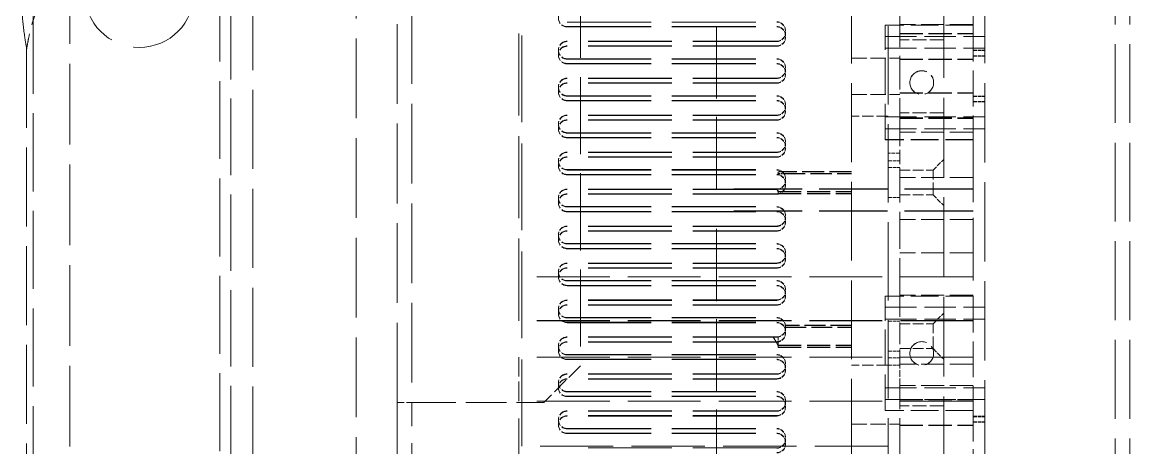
# Model space of a CAD drawing. Header units: millimetres. Extents: x 0 to 5945, y 0 to 4205.
# Drawn here: x 1758.1 to 1909.3, y 2699.3 to 2757.4 of the extents above; entities that cross this region are included whole.
import ezdxf

# ---------------------------------------------------------------- set-up
doc = ezdxf.new("R2010")
doc.units = ezdxf.units.MM
doc.header["$LTSCALE"] = 5
doc.linetypes.add('DASHED', pattern=[0.2067, 0.1654, -0.0413])
doc.layers.add('가려진 것(ISO)', color=2, linetype='DASHED', lineweight=18)

msp = doc.modelspace()

# ---------------------------------------------------------------- linework, layer by layer
at = {"layer": '가려진 것(ISO)', "ltscale": 13.075485}
msp.add_line((1789.576, 2345.457), (1789.576, 2845.457), dxfattribs=at)
at = {"layer": '가려진 것(ISO)', "ltscale": 13.159168}
for p, q in [((1809.276, 2705.457), (1809.276, 2841.457)), ((1811.276, 2841.457), (1811.276, 2705.457)), ((1883.876, 2369.006), (1883.876, 2777.006))]:
    msp.add_line(p, q, dxfattribs=at)
at = {"layer": '가려진 것(ISO)', "ltscale": 12.723754}
msp.add_line((1834.276, 2841.957), (1834.276, 2710.457), dxfattribs=at)
at = {"layer": '가려진 것(ISO)', "ltscale": 12.64773}
msp.add_line((1786.576, 2838.457), (1786.576, 2655.457), dxfattribs=at)
at = {"layer": '가려진 것(ISO)', "ltscale": 13.033951}
for p, q in [((1907.276, 2366.457), (1907.276, 2824.457)), ((1909.276, 2366.457), (1909.276, 2824.457))]:
    msp.add_line(p, q, dxfattribs=at)
at = {"layer": '가려진 것(ISO)', "ltscale": 13.304306}
msp.add_line((1764.576, 2820.457), (1764.576, 2655.457), dxfattribs=at)
at = {"layer": '가려진 것(ISO)', "ltscale": 12.901145}
msp.add_line((1759.576, 2680.957), (1759.576, 2800.957), dxfattribs=at)
at = {"layer": '가려진 것(ISO)', "ltscale": 13.176859}
msp.add_line((1803.693, 2349.357), (1803.693, 2798.76), dxfattribs=at)
at = {"layer": '가려진 것(ISO)', "ltscale": 12.868892}
msp.add_line((1785.076, 2775.957), (1785.076, 2642.957), dxfattribs=at)
at = {"layer": '가려진 것(ISO)', "ltscale": 13.030156}
msp.add_line((1871.276, 2776.006), (1871.276, 2574.006), dxfattribs=at)
at = {"layer": '가려진 것(ISO)', "ltscale": 7.30471}
msp.add_line((1887.876, 2776.152), (1887.876, 2756.976), dxfattribs=at)
at = {"layer": '가려진 것(ISO)', "ltscale": 13.094662}
msp.add_line((1889.476, 2776.152), (1889.476, 2370.152), dxfattribs=at)
at = {"layer": '가려진 것(ISO)', "ltscale": 12.950622}
msp.add_line((1876.276, 2358.007), (1876.276, 2772.925), dxfattribs=at)
at = {"layer": '가려진 것(ISO)', "ltscale": 6.132794}
for p, q in [((1877.876, 2757.105), (1877.876, 2773.205)), ((1877.876, 2720.105), (1877.876, 2736.205))]:
    msp.add_line(p, q, dxfattribs=at)
at = {"layer": '가려진 것(ISO)', "ltscale": 11.933301}
for p, q in [((1852.876, 2734.625), (1852.876, 2771.624)), ((1852.876, 2694.625), (1852.876, 2731.624))]:
    msp.add_line(p, q, dxfattribs=at)
at = {"layer": '가려진 것(ISO)', "ltscale": 13.546073}
msp.add_line((1825.876, 2716.645), (1825.876, 2758.645), dxfattribs=at)
at = {"layer": '가려진 것(ISO)', "ltscale": 14.271892}
msp.add_line((1826.276, 2699.507), (1826.276, 2758.507), dxfattribs=at)
at = {"layer": '가려진 것(ISO)', "ltscale": 13.836478}
for p, q in [((1832.476, 2757.407), (1861.076, 2757.407)), ((1832.476, 2756.806), (1861.076, 2756.806)), ((1832.476, 2756.757), (1861.076, 2756.757)), ((1861.076, 2754.806), (1832.476, 2754.806)), ((1861.076, 2754.757), (1832.476, 2754.757)), ((1861.076, 2754.156), (1832.476, 2754.156)), ((1861.076, 2754.107), (1832.476, 2754.107)), ((1832.476, 2752.406), (1861.076, 2752.406)), ((1832.476, 2752.357), (1861.076, 2752.357)), ((1832.476, 2751.756), (1861.076, 2751.756)), ((1832.476, 2751.707), (1861.076, 2751.707)), ((1861.076, 2749.756), (1832.476, 2749.756)), ((1861.076, 2749.707), (1832.476, 2749.707)), ((1861.076, 2749.106), (1832.476, 2749.106)), ((1861.076, 2749.057), (1832.476, 2749.057)), ((1832.476, 2747.356), (1861.076, 2747.356)), ((1832.476, 2747.307), (1861.076, 2747.307)), ((1832.476, 2746.706), (1861.076, 2746.706)), ((1832.476, 2746.657), (1861.076, 2746.657)), ((1861.076, 2744.706), (1832.476, 2744.706)), ((1861.076, 2744.657), (1832.476, 2744.657)), ((1861.076, 2744.056), (1832.476, 2744.056)), ((1861.076, 2744.007), (1832.476, 2744.007)), ((1832.476, 2742.306), (1861.076, 2742.306)), ((1832.476, 2742.257), (1861.076, 2742.257)), ((1832.476, 2741.656), (1861.076, 2741.656)), ((1832.476, 2741.607), (1861.076, 2741.607)), ((1861.076, 2739.656), (1832.476, 2739.656)), ((1861.076, 2739.607), (1832.476, 2739.607)), ((1861.076, 2739.006), (1832.476, 2739.006)), ((1861.076, 2738.957), (1832.476, 2738.957)), ((1832.476, 2737.256), (1861.076, 2737.256)), ((1832.476, 2737.207), (1861.076, 2737.207)), ((1832.476, 2736.606), (1861.076, 2736.606)), ((1832.476, 2736.557), (1861.076, 2736.557)), ((1861.076, 2734.606), (1832.476, 2734.606)), ((1861.076, 2734.557), (1832.476, 2734.557)), ((1861.076, 2733.956), (1832.476, 2733.956)), ((1861.076, 2733.907), (1832.476, 2733.907)), ((1832.476, 2732.206), (1861.076, 2732.206)), ((1832.476, 2732.157), (1861.076, 2732.157)), ((1832.476, 2731.556), (1861.076, 2731.556)), ((1832.476, 2731.507), (1861.076, 2731.507)), ((1861.076, 2729.556), (1832.476, 2729.556)), ((1861.076, 2729.507), (1832.476, 2729.507)), ((1861.076, 2728.906), (1832.476, 2728.906)), ((1861.076, 2728.857), (1832.476, 2728.857)), ((1832.476, 2727.156), (1861.076, 2727.156)), ((1832.476, 2727.107), (1861.076, 2727.107)), ((1832.476, 2726.506), (1861.076, 2726.506)), ((1832.476, 2726.457), (1861.076, 2726.457)), ((1861.076, 2724.506), (1832.476, 2724.506)), ((1861.076, 2724.457), (1832.476, 2724.457)), ((1861.076, 2723.856), (1832.476, 2723.856)), ((1861.076, 2723.807), (1832.476, 2723.807)), ((1832.476, 2722.106), (1861.076, 2722.106)), ((1832.476, 2722.057), (1861.076, 2722.057)), ((1832.476, 2721.456), (1861.076, 2721.456)), ((1832.476, 2721.407), (1861.076, 2721.407)), ((1861.076, 2719.456), (1832.476, 2719.456)), ((1861.076, 2719.407), (1832.476, 2719.407)), ((1861.076, 2718.806), (1832.476, 2718.806)), ((1861.076, 2718.757), (1832.476, 2718.757)), ((1832.476, 2717.056), (1861.076, 2717.056)), ((1832.476, 2717.007), (1861.076, 2717.007)), ((1832.476, 2716.406), (1861.076, 2716.406)), ((1832.476, 2716.357), (1861.076, 2716.357)), ((1861.076, 2714.406), (1832.476, 2714.406)), ((1861.076, 2714.357), (1832.476, 2714.357)), ((1861.076, 2713.756), (1832.476, 2713.756)), ((1861.076, 2713.707), (1832.476, 2713.707)), ((1832.476, 2712.006), (1861.076, 2712.006)), ((1832.476, 2711.957), (1861.076, 2711.957)), ((1832.476, 2711.356), (1861.076, 2711.356)), ((1832.476, 2711.307), (1861.076, 2711.307)), ((1861.076, 2709.356), (1832.476, 2709.356)), ((1861.076, 2709.307), (1832.476, 2709.307)), ((1861.076, 2708.706), (1832.476, 2708.706)), ((1861.076, 2708.657), (1832.476, 2708.657)), ((1832.476, 2706.956), (1861.076, 2706.956)), ((1832.476, 2706.907), (1861.076, 2706.907)), ((1832.476, 2706.306), (1861.076, 2706.306)), ((1832.476, 2706.257), (1861.076, 2706.257)), ((1861.076, 2704.306), (1832.476, 2704.306)), ((1861.076, 2704.257), (1832.476, 2704.257)), ((1861.076, 2703.656), (1832.476, 2703.656)), ((1861.076, 2703.607), (1832.476, 2703.607)), ((1832.476, 2701.906), (1861.076, 2701.906)), ((1832.476, 2701.857), (1861.076, 2701.857)), ((1832.476, 2701.256), (1861.076, 2701.256)), ((1832.476, 2701.207), (1861.076, 2701.207)), ((1861.076, 2699.256), (1832.476, 2699.256))]:
    msp.add_line(p, q, dxfattribs=at)
at = {"layer": '가려진 것(ISO)', "ltscale": 0.095135}
for p, q in [((1862.276, 2756.006), (1862.276, 2756.256)), ((1862.276, 2755.356), (1862.276, 2755.606)), ((1862.276, 2750.956), (1862.276, 2751.206)), ((1862.276, 2750.306), (1862.276, 2750.556)), ((1862.276, 2745.906), (1862.276, 2746.156)), ((1862.276, 2745.256), (1862.276, 2745.506)), ((1862.276, 2740.856), (1862.276, 2741.106)), ((1862.276, 2740.206), (1862.276, 2740.456)), ((1862.276, 2735.806), (1862.276, 2736.056)), ((1862.276, 2735.156), (1862.276, 2735.406)), ((1862.276, 2730.756), (1862.276, 2731.006)), ((1862.276, 2730.106), (1862.276, 2730.356)), ((1862.276, 2725.706), (1862.276, 2725.956)), ((1862.276, 2725.056), (1862.276, 2725.306)), ((1862.276, 2720.656), (1862.276, 2720.906)), ((1862.276, 2720.006), (1862.276, 2720.256)), ((1862.276, 2715.606), (1862.276, 2715.856)), ((1862.276, 2714.956), (1862.276, 2715.206)), ((1862.276, 2710.556), (1862.276, 2710.806)), ((1862.276, 2709.906), (1862.276, 2710.156)), ((1862.276, 2705.506), (1862.276, 2705.756)), ((1862.276, 2704.856), (1862.276, 2705.106)), ((1862.276, 2700.456), (1862.276, 2700.706)), ((1862.276, 2699.806), (1862.276, 2700.056))]:
    msp.add_line(p, q, dxfattribs=at)
at = {"layer": '가려진 것(ISO)', "ltscale": 4.571172}
for p, q in [((1887.876, 2756.976), (1875.876, 2756.976)), ((1887.876, 2756.971), (1875.876, 2756.971)), ((1887.876, 2741.357), (1875.876, 2741.357)), ((1887.876, 2741.352), (1875.876, 2741.352)), ((1887.876, 2719.976), (1875.876, 2719.976)), ((1887.876, 2719.971), (1875.876, 2719.971)), ((1887.876, 2704.357), (1875.876, 2704.357)), ((1887.876, 2704.352), (1875.876, 2704.352))]:
    msp.add_line(p, q, dxfattribs=at)
at = {"layer": '가려진 것(ISO)', "ltscale": 0.013309}
for p, q in [((1875.876, 2756.941), (1875.876, 2756.976)), ((1887.876, 2756.976), (1887.876, 2756.941)), ((1875.876, 2719.941), (1875.876, 2719.976)), ((1887.876, 2719.976), (1887.876, 2719.941))]:
    msp.add_line(p, q, dxfattribs=at)
at = {"layer": '가려진 것(ISO)', "ltscale": 5.936498}
for p, q in [((1875.876, 2741.357), (1875.876, 2756.941)), ((1887.876, 2756.941), (1887.876, 2741.357)), ((1875.876, 2704.357), (1875.876, 2719.941)), ((1887.876, 2719.941), (1887.876, 2704.357))]:
    msp.add_line(p, q, dxfattribs=at)
at = {"layer": '가려진 것(ISO)', "ltscale": 3.809293}
for p, q in [((1887.876, 2757.105), (1877.876, 2757.105)), ((1887.876, 2757.1), (1877.876, 2757.1)), ((1877.876, 2755.856), (1887.876, 2755.856)), ((1877.876, 2755.806), (1887.876, 2755.806)), ((1877.876, 2752.344), (1887.876, 2752.344)), ((1877.876, 2752.294), (1887.876, 2752.294)), ((1877.876, 2747.765), (1887.876, 2747.765)), ((1877.876, 2747.715), (1887.876, 2747.715)), ((1877.876, 2744.316), (1887.876, 2744.316)), ((1877.876, 2744.266), (1887.876, 2744.266)), ((1887.876, 2742.398), (1877.876, 2742.398)), ((1887.876, 2742.393), (1877.876, 2742.393)), ((1887.876, 2736.205), (1877.876, 2736.205)), ((1887.876, 2736.199), (1877.876, 2736.199)), ((1861.276, 2734.277), (1871.276, 2734.277)), ((1861.276, 2734.228), (1871.276, 2734.228)), ((1861.276, 2734.006), (1871.276, 2734.006)), ((1861.276, 2733.957), (1871.276, 2733.957)), ((1887.876, 2730.462), (1877.876, 2730.462)), ((1887.876, 2725.882), (1877.876, 2725.882)), ((1887.876, 2720.105), (1877.876, 2720.105)), ((1887.876, 2720.1), (1877.876, 2720.1)), ((1861.276, 2713.277), (1871.276, 2713.277)), ((1861.276, 2713.228), (1871.276, 2713.228)), ((1861.276, 2713.006), (1871.276, 2713.006)), ((1861.276, 2712.957), (1871.276, 2712.957)), ((1887.876, 2710.697), (1877.876, 2710.697)), ((1887.876, 2710.696), (1877.876, 2710.696)), ((1887.876, 2707.797), (1877.876, 2707.797)), ((1887.876, 2707.796), (1877.876, 2707.796)), ((1887.876, 2707.796), (1877.876, 2707.796)), ((1887.876, 2707.792), (1877.876, 2707.792)), ((1877.876, 2705.856), (1887.876, 2705.856)), ((1877.876, 2705.806), (1887.876, 2705.806)), ((1877.876, 2702.344), (1887.876, 2702.344)), ((1877.876, 2702.294), (1887.876, 2702.294))]:
    msp.add_line(p, q, dxfattribs=at)
at = {"layer": '가려진 것(ISO)', "ltscale": 6.837494}
for p, q in [((1877.876, 2757.1), (1877.876, 2757.105)), ((1877.876, 2720.1), (1877.876, 2720.105))]:
    msp.add_line(p, q, dxfattribs=at)
at = {"layer": '가려진 것(ISO)', "ltscale": 5.60034}
msp.add_line((1877.876, 2742.398), (1877.876, 2757.1), dxfattribs=at)
at = {"layer": '가려진 것(ISO)', "ltscale": 0.018678}
for p, q in [((1862.276, 2755.957), (1862.276, 2756.006)), ((1862.276, 2755.307), (1862.276, 2755.356)), ((1862.276, 2750.907), (1862.276, 2750.956)), ((1862.276, 2750.257), (1862.276, 2750.306)), ((1862.276, 2745.857), (1862.276, 2745.906)), ((1862.276, 2745.207), (1862.276, 2745.256)), ((1862.276, 2740.807), (1862.276, 2740.856)), ((1862.276, 2740.157), (1862.276, 2740.206)), ((1862.276, 2735.757), (1862.276, 2735.806)), ((1862.276, 2735.107), (1862.276, 2735.156)), ((1862.276, 2730.707), (1862.276, 2730.756)), ((1862.276, 2730.057), (1862.276, 2730.106)), ((1862.276, 2725.657), (1862.276, 2725.706)), ((1862.276, 2725.007), (1862.276, 2725.056)), ((1862.276, 2720.607), (1862.276, 2720.656)), ((1862.276, 2719.957), (1862.276, 2720.006)), ((1862.276, 2715.557), (1862.276, 2715.606)), ((1862.276, 2714.907), (1862.276, 2714.956)), ((1862.276, 2710.507), (1862.276, 2710.556)), ((1862.276, 2709.857), (1862.276, 2709.906)), ((1862.276, 2705.457), (1862.276, 2705.506)), ((1862.276, 2704.807), (1862.276, 2704.856)), ((1862.276, 2700.407), (1862.276, 2700.456)), ((1862.276, 2699.757), (1862.276, 2699.806))]:
    msp.add_line(p, q, dxfattribs=at)
at = {"layer": '가려진 것(ISO)', "ltscale": 5.180675}
for p, q in [((1875.876, 2755.455), (1889.476, 2755.455)), ((1875.876, 2755.452), (1889.476, 2755.452)), ((1875.876, 2753.855), (1889.476, 2753.855)), ((1875.876, 2753.852), (1889.476, 2753.852)), ((1875.876, 2744.455), (1889.476, 2744.455)), ((1875.876, 2744.453), (1889.476, 2744.453)), ((1875.876, 2742.855), (1889.476, 2742.855)), ((1875.876, 2742.852), (1889.476, 2742.852)), ((1875.876, 2718.455), (1889.476, 2718.455)), ((1875.876, 2718.452), (1889.476, 2718.452)), ((1875.876, 2716.855), (1889.476, 2716.855)), ((1875.876, 2716.852), (1889.476, 2716.852)), ((1875.876, 2707.455), (1889.476, 2707.455)), ((1875.876, 2707.453), (1889.476, 2707.453)), ((1875.876, 2705.855), (1889.476, 2705.855)), ((1875.876, 2705.852), (1889.476, 2705.852))]:
    msp.add_line(p, q, dxfattribs=at)
at = {"layer": '가려진 것(ISO)', "ltscale": 2.285536}
for p, q in [((1883.876, 2755.006), (1877.876, 2755.006)), ((1883.876, 2755.006), (1877.876, 2755.006)), ((1883.876, 2755.006), (1877.876, 2755.006)), ((1883.876, 2745.006), (1877.876, 2745.006)), ((1883.876, 2745.006), (1877.876, 2745.006)), ((1883.876, 2745.006), (1877.876, 2745.006)), ((1883.876, 2705.006), (1877.876, 2705.006)), ((1883.876, 2705.006), (1877.876, 2705.006)), ((1883.876, 2705.006), (1877.876, 2705.006))]:
    msp.add_line(p, q, dxfattribs=at)
at = {"layer": '가려진 것(ISO)', "ltscale": 13.043166}
msp.add_line((1758.693, 2753.76), (1758.693, 2349.357), dxfattribs=at)
at = {"layer": '가려진 것(ISO)', "ltscale": 0.609403}
for p, q in [((1887.876, 2753.568), (1889.476, 2753.568)), ((1887.876, 2753.564), (1889.476, 2753.564)), ((1887.876, 2753.545), (1889.476, 2753.545)), ((1887.876, 2753.541), (1889.476, 2753.541)), ((1887.876, 2753.518), (1889.476, 2753.518)), ((1887.876, 2753.514), (1889.476, 2753.514)), ((1887.876, 2752.805), (1889.476, 2752.805)), ((1887.876, 2752.755), (1889.476, 2752.755)), ((1887.876, 2747.305), (1889.476, 2747.305)), ((1887.876, 2747.255), (1889.476, 2747.255)), ((1887.876, 2746.568), (1889.476, 2746.568)), ((1887.876, 2746.564), (1889.476, 2746.564)), ((1887.876, 2746.545), (1889.476, 2746.545)), ((1887.876, 2746.541), (1889.476, 2746.541)), ((1887.876, 2746.519), (1889.476, 2746.519)), ((1887.876, 2746.515), (1889.476, 2746.515)), ((1877.876, 2739.507), (1876.276, 2739.507)), ((1877.876, 2739.507), (1876.276, 2739.507)), ((1877.876, 2739.506), (1876.276, 2739.506)), ((1876.276, 2738.445), (1877.876, 2738.445)), ((1876.276, 2738.445), (1877.876, 2738.445)), ((1876.276, 2737.569), (1877.876, 2737.569)), ((1876.276, 2737.568), (1877.876, 2737.568)), ((1876.276, 2733.446), (1877.876, 2733.446)), ((1876.276, 2733.445), (1877.876, 2733.445)), ((1876.276, 2716.568), (1877.876, 2716.568)), ((1876.276, 2716.567), (1877.876, 2716.567)), ((1876.276, 2712.445), (1877.876, 2712.445)), ((1876.276, 2712.445), (1877.876, 2712.445)), ((1876.276, 2712.444), (1877.876, 2712.444)), ((1876.276, 2711.568), (1877.876, 2711.568)), ((1876.276, 2711.568), (1877.876, 2711.568)), ((1876.276, 2710.564), (1877.876, 2710.564)), ((1876.276, 2710.564), (1877.876, 2710.564)), ((1876.276, 2710.564), (1877.876, 2710.564)), ((1887.876, 2703.568), (1889.476, 2703.568)), ((1887.876, 2703.564), (1889.476, 2703.564)), ((1887.876, 2703.545), (1889.476, 2703.545)), ((1887.876, 2703.541), (1889.476, 2703.541)), ((1887.876, 2703.518), (1889.476, 2703.518)), ((1887.876, 2703.514), (1889.476, 2703.514)), ((1887.876, 2702.805), (1889.476, 2702.805)), ((1887.876, 2702.755), (1889.476, 2702.755))]:
    msp.add_line(p, q, dxfattribs=at)
at = {"layer": '가려진 것(ISO)', "ltscale": 2.5141}
for p, q in [((1871.276, 2752.507), (1877.876, 2752.507)), ((1871.276, 2747.507), (1877.876, 2747.507)), ((1871.276, 2747.507), (1877.876, 2747.507)), ((1871.276, 2702.507), (1877.876, 2702.507))]:
    msp.add_line(p, q, dxfattribs=at)
at = {"layer": '가려진 것(ISO)', "ltscale": 2.007075}
for p, q in [((1879.255, 2749.143), (1879.255, 2749.149)), ((1882.497, 2749.143), (1882.497, 2749.149))]:
    msp.add_line(p, q, dxfattribs=at)
at = {"layer": '가려진 것(ISO)', "ltscale": 1.904597}
for p, q in [((1876.276, 2744.565), (1871.276, 2744.565)), ((1876.276, 2744.565), (1871.276, 2744.565)), ((1876.276, 2744.564), (1871.276, 2744.564)), ((1876.276, 2710.564), (1871.276, 2710.564)), ((1876.276, 2710.564), (1871.276, 2710.564)), ((1876.276, 2710.564), (1871.276, 2710.564))]:
    msp.add_line(p, q, dxfattribs=at)
at = {"layer": '가려진 것(ISO)', "ltscale": 6.051197}
for p, q in [((1875.876, 2741.352), (1875.876, 2741.357)), ((1875.876, 2704.352), (1875.876, 2704.357))]:
    msp.add_line(p, q, dxfattribs=at)
at = {"layer": '가려진 것(ISO)', "ltscale": 6.856503}
msp.add_line((1877.876, 2742.393), (1877.876, 2742.398), dxfattribs=at)
at = {"layer": '가려진 것(ISO)', "ltscale": 2.357128}
msp.add_line((1877.876, 2742.393), (1877.876, 2736.205), dxfattribs=at)
at = {"layer": '가려진 것(ISO)', "ltscale": 0.759902}
for p, q in [((1887.876, 2741.357), (1887.876, 2741.356)), ((1887.876, 2704.357), (1887.876, 2704.356))]:
    msp.add_line(p, q, dxfattribs=at)
at = {"layer": '가려진 것(ISO)', "ltscale": 10.343538}
msp.add_line((1887.876, 2741.356), (1887.876, 2719.976), dxfattribs=at)
at = {"layer": '가려진 것(ISO)', "ltscale": 0.781058}
for p, q in [((1882.426, 2737.206), (1883.876, 2738.656)), ((1882.426, 2737.206), (1883.876, 2738.656)), ((1882.426, 2737.206), (1883.876, 2738.656)), ((1882.426, 2733.806), (1883.876, 2732.356)), ((1882.426, 2733.806), (1883.876, 2732.356)), ((1882.426, 2733.806), (1883.876, 2732.356)), ((1882.426, 2716.206), (1883.876, 2717.656)), ((1882.426, 2716.206), (1883.876, 2717.656)), ((1882.426, 2716.206), (1883.876, 2717.656)), ((1882.426, 2712.806), (1883.876, 2711.356)), ((1882.426, 2712.806), (1883.876, 2711.356)), ((1882.426, 2712.806), (1883.876, 2711.356))]:
    msp.add_line(p, q, dxfattribs=at)
at = {"layer": '가려진 것(ISO)', "ltscale": 0.060065}
for p, q in [((1861.195, 2736.6), (1861.276, 2736.736)), ((1861.195, 2736.551), (1861.276, 2736.687))]:
    msp.add_line(p, q, dxfattribs=at)
at = {"layer": '가려진 것(ISO)', "ltscale": 0.202995}
for p, q in [((1861.81, 2737.006), (1861.276, 2737.006)), ((1861.81, 2736.957), (1861.276, 2736.957))]:
    msp.add_line(p, q, dxfattribs=at)
at = {"layer": '가려진 것(ISO)', "ltscale": 0.436399}
msp.add_line((1861.276, 2736.59), (1861.276, 2737.006), dxfattribs=at)
at = {"layer": '가려진 것(ISO)', "ltscale": 0.300492}
for p, q in [((1861.276, 2736.736), (1862.066, 2736.736)), ((1861.276, 2736.687), (1862.066, 2736.687))]:
    msp.add_line(p, q, dxfattribs=at)
at = {"layer": '가려진 것(ISO)', "ltscale": 0.027766}
msp.add_line((1861.276, 2736.54), (1861.276, 2736.59), dxfattribs=at)
at = {"layer": '가려진 것(ISO)', "ltscale": 3.606198}
for p, q in [((1871.276, 2737.006), (1861.81, 2737.006)), ((1871.276, 2736.957), (1861.81, 2736.957))]:
    msp.add_line(p, q, dxfattribs=at)
at = {"layer": '가려진 것(ISO)', "ltscale": 3.508702}
for p, q in [((1862.066, 2736.736), (1871.276, 2736.736)), ((1862.066, 2736.687), (1871.276, 2736.687))]:
    msp.add_line(p, q, dxfattribs=at)
at = {"layer": '가려진 것(ISO)', "ltscale": 1.733174}
for p, q in [((1877.876, 2737.206), (1882.426, 2737.206)), ((1877.876, 2737.206), (1882.426, 2737.206)), ((1877.876, 2737.206), (1882.426, 2737.206)), ((1877.876, 2733.806), (1882.426, 2733.806)), ((1877.876, 2733.806), (1882.426, 2733.806)), ((1877.876, 2733.806), (1882.426, 2733.806)), ((1877.876, 2716.206), (1882.426, 2716.206)), ((1877.876, 2716.206), (1882.426, 2716.206)), ((1877.876, 2716.206), (1882.426, 2716.206)), ((1877.876, 2712.806), (1882.426, 2712.806)), ((1877.876, 2712.806), (1882.426, 2712.806)), ((1877.876, 2712.806), (1882.426, 2712.806))]:
    msp.add_line(p, q, dxfattribs=at)
at = {"layer": '가려진 것(ISO)', "ltscale": 2.034385}
for p, q in [((1882.426, 2733.806), (1882.426, 2737.206)), ((1882.426, 2712.806), (1882.426, 2716.206))]:
    msp.add_line(p, q, dxfattribs=at)
at = {"layer": '가려진 것(ISO)', "ltscale": 11.288502}
for p, q in [((1887.876, 2734.625), (1852.876, 2734.625)), ((1887.876, 2734.619), (1852.876, 2734.619)), ((1887.876, 2734.619), (1852.876, 2734.619)), ((1887.876, 2734.612), (1852.876, 2734.612)), ((1887.876, 2734.612), (1852.876, 2734.612)), ((1887.876, 2734.606), (1852.876, 2734.606)), ((1887.876, 2734.606), (1852.876, 2734.606)), ((1887.876, 2734.6), (1852.876, 2734.6)), ((1887.876, 2731.624), (1852.876, 2731.624)), ((1887.876, 2731.618), (1852.876, 2731.618)), ((1887.876, 2731.618), (1852.876, 2731.618)), ((1887.876, 2731.612), (1852.876, 2731.612)), ((1887.876, 2731.611), (1852.876, 2731.611)), ((1887.876, 2731.605), (1852.876, 2731.605)), ((1887.876, 2731.605), (1852.876, 2731.605)), ((1887.876, 2731.599), (1852.876, 2731.599))]:
    msp.add_line(p, q, dxfattribs=at)
at = {"layer": '가려진 것(ISO)', "ltscale": 7.618649}
for p, q in [((1852.876, 2734.619), (1852.876, 2734.625)), ((1852.876, 2734.612), (1852.876, 2734.619)), ((1852.876, 2734.606), (1852.876, 2734.612)), ((1852.876, 2734.6), (1852.876, 2734.606))]:
    msp.add_line(p, q, dxfattribs=at)
at = {"layer": '가려진 것(ISO)', "ltscale": 1.66449e-05}
for p, q in [((1852.876, 2734.619), (1852.876, 2734.619)), ((1852.876, 2734.612), (1852.876, 2734.612)), ((1852.876, 2734.606), (1852.876, 2734.606))]:
    msp.add_line(p, q, dxfattribs=at)
at = {"layer": '가려진 것(ISO)', "ltscale": 0.146336}
for p, q in [((1861.078, 2734.606), (1861.276, 2734.277)), ((1861.078, 2734.557), (1861.276, 2734.228))]:
    msp.add_line(p, q, dxfattribs=at)
at = {"layer": '가려진 것(ISO)', "ltscale": 0.537716}
msp.add_line((1861.276, 2734.006), (1861.276, 2734.623), dxfattribs=at)
at = {"layer": '가려진 것(ISO)', "ltscale": 0.146796}
for p, q in [((1861.276, 2733.957), (1861.276, 2734.006)), ((1861.276, 2712.957), (1861.276, 2713.006))]:
    msp.add_line(p, q, dxfattribs=at)
at = {"layer": '가려진 것(ISO)', "ltscale": 0.015607}
for p, q in [((1882.426, 2733.806), (1882.426, 2733.806)), ((1882.426, 2712.806), (1882.426, 2712.806))]:
    msp.add_line(p, q, dxfattribs=at)
at = {"layer": '가려진 것(ISO)', "ltscale": 11.998065}
for p, q in [((1887.876, 2722.626), (1825.876, 2722.626)), ((1887.876, 2716.645), (1825.876, 2716.645)), ((1887.876, 2716.628), (1825.876, 2716.628)), ((1887.876, 2711.643), (1825.876, 2711.643)), ((1887.876, 2711.626), (1825.876, 2711.626)), ((1887.876, 2705.645), (1825.876, 2705.645))]:
    msp.add_line(p, q, dxfattribs=at)
at = {"layer": '가려진 것(ISO)', "ltscale": 3.58194}
msp.add_line((1877.876, 2720.1), (1877.876, 2710.697), dxfattribs=at)
at = {"layer": '가려진 것(ISO)', "ltscale": 13.546129}
msp.add_line((1825.876, 2716.628), (1825.876, 2716.645), dxfattribs=at)
at = {"layer": '가려진 것(ISO)', "ltscale": 0.112719}
for p, q in [((1862.267, 2716.006), (1861.971, 2716.006)), ((1862.267, 2715.957), (1861.971, 2715.957))]:
    msp.add_line(p, q, dxfattribs=at)
at = {"layer": '가려진 것(ISO)', "ltscale": 0.046808}
for p, q in [((1862.153, 2715.736), (1862.276, 2715.736)), ((1862.153, 2715.687), (1862.276, 2715.687))]:
    msp.add_line(p, q, dxfattribs=at)
at = {"layer": '가려진 것(ISO)', "ltscale": 3.431939}
for p, q in [((1871.276, 2716.006), (1862.267, 2716.006)), ((1871.276, 2715.957), (1862.267, 2715.957))]:
    msp.add_line(p, q, dxfattribs=at)
at = {"layer": '가려진 것(ISO)', "ltscale": 3.428354}
for p, q in [((1862.276, 2715.736), (1871.276, 2715.736)), ((1862.276, 2715.687), (1871.276, 2715.687))]:
    msp.add_line(p, q, dxfattribs=at)
at = {"layer": '가려진 것(ISO)', "ltscale": 0.501868}
for p, q in [((1860.598, 2714.406), (1861.276, 2713.277)), ((1860.598, 2714.357), (1861.276, 2713.228))]:
    msp.add_line(p, q, dxfattribs=at)
at = {"layer": '가려진 것(ISO)', "ltscale": 0.865751}
msp.add_line((1861.276, 2713.006), (1861.276, 2714.423), dxfattribs=at)
at = {"layer": '가려진 것(ISO)', "ltscale": 3.232224}
msp.add_line((1825.876, 2705.645), (1825.876, 2711.643), dxfattribs=at)
at = {"layer": '가려진 것(ISO)', "ltscale": 1.996312}
for p, q in [((1879.255, 2712.143), (1879.255, 2712.149)), ((1882.497, 2712.143), (1882.497, 2712.149))]:
    msp.add_line(p, q, dxfattribs=at)
at = {"layer": '가려진 것(ISO)', "ltscale": 2.693548}
msp.add_line((1834.276, 2710.457), (1829.276, 2705.457), dxfattribs=at)
at = {"layer": '가려진 것(ISO)', "ltscale": 1.10435}
msp.add_line((1877.876, 2707.797), (1877.876, 2710.697), dxfattribs=at)
at = {"layer": '가려진 것(ISO)', "ltscale": 5.866061}
msp.add_line((1877.876, 2692.398), (1877.876, 2707.797), dxfattribs=at)
at = {"layer": '가려진 것(ISO)', "ltscale": 1.495845}
msp.add_line((1811.776, 2705.457), (1809.276, 2705.457), dxfattribs=at)
at = {"layer": '가려진 것(ISO)', "ltscale": 11.399102}
for p, q in [((1809.276, 2705.457), (1809.276, 2690.457)), ((1811.276, 2690.457), (1811.276, 2705.457))]:
    msp.add_line(p, q, dxfattribs=at)
at = {"layer": '가려진 것(ISO)', "ltscale": 6.666338}
msp.add_line((1811.776, 2705.457), (1829.276, 2705.457), dxfattribs=at)
at = {"layer": '가려진 것(ISO)', "ltscale": 11.610933}
msp.add_line((1825.876, 2669.645), (1825.876, 2705.645), dxfattribs=at)
at = {"layer": '가려진 것(ISO)', "ltscale": 5.096903}
msp.add_line((1887.876, 2704.356), (1887.876, 2690.976), dxfattribs=at)
at = {"layer": '가려진 것(ISO)', "ltscale": 12.094824}
msp.add_line((1876.276, 2699.507), (1826.276, 2699.507), dxfattribs=at)
at = {"layer": '가려진 것(ISO)', "ltscale": 15.198803}
msp.add_circle((1774.076, 2761.457), 7.5, dxfattribs=at)
at = {"layer": '가려진 것(ISO)', "ltscale": 1.436007}
for centre in [(1832.476, 2758.006), (1832.476, 2757.957), (1832.476, 2753.606), (1832.476, 2753.557), (1832.476, 2752.956), (1832.476, 2752.907), (1832.476, 2748.556), (1832.476, 2748.507), (1832.476, 2747.906), (1832.476, 2747.857), (1832.476, 2743.506), (1832.476, 2743.457), (1832.476, 2742.856), (1832.476, 2742.807), (1832.476, 2738.456), (1832.476, 2738.407), (1832.476, 2737.806), (1832.476, 2737.757), (1832.476, 2733.406), (1832.476, 2733.357), (1832.476, 2732.756), (1832.476, 2732.707), (1832.476, 2728.356), (1832.476, 2728.307), (1832.476, 2727.706), (1832.476, 2727.657), (1832.476, 2723.306), (1832.476, 2723.257), (1832.476, 2722.656), (1832.476, 2722.607), (1832.476, 2718.256), (1832.476, 2718.207), (1832.476, 2717.606), (1832.476, 2717.557), (1832.476, 2713.206), (1832.476, 2713.157), (1832.476, 2712.556), (1832.476, 2712.507), (1832.476, 2708.156), (1832.476, 2708.107), (1832.476, 2707.506), (1832.476, 2707.457), (1832.476, 2703.106), (1832.476, 2703.057), (1832.476, 2702.456), (1832.476, 2702.407)]:
    msp.add_arc(centre, 1.2, 90, 270, dxfattribs=at)
at = {"layer": '가려진 것(ISO)', "ltscale": 0.717954}
for centre, start, end in [((1861.076, 2756.256), 0, 90), ((1861.076, 2756.207), 0, 90), ((1861.076, 2755.606), 0, 90), ((1861.076, 2755.557), 0, 90), ((1861.076, 2756.006), 270, 0), ((1861.076, 2755.957), 270, 0), ((1861.076, 2755.356), 270, 0), ((1861.076, 2755.307), 270, 0), ((1861.076, 2751.206), 0, 90), ((1861.076, 2751.157), 0, 90), ((1861.076, 2750.556), 0, 90), ((1861.076, 2750.507), 0, 90), ((1861.076, 2750.956), 270, 0), ((1861.076, 2750.907), 270, 0), ((1861.076, 2750.306), 270, 0), ((1861.076, 2750.257), 270, 0), ((1861.076, 2746.156), 0, 90), ((1861.076, 2746.107), 0, 90), ((1861.076, 2745.506), 0, 90), ((1861.076, 2745.457), 0, 90), ((1861.076, 2745.906), 270, 0), ((1861.076, 2745.857), 270, 0), ((1861.076, 2745.256), 270, 0), ((1861.076, 2745.207), 270, 0), ((1861.076, 2741.106), 0, 90), ((1861.076, 2741.057), 0, 90), ((1861.076, 2740.456), 0, 90), ((1861.076, 2740.407), 0, 90), ((1861.076, 2740.856), 270, 0), ((1861.076, 2740.807), 270, 0), ((1861.076, 2740.206), 270, 0), ((1861.076, 2740.157), 270, 0), ((1861.076, 2736.056), 0, 90), ((1861.076, 2736.007), 0, 90), ((1861.076, 2735.406), 0, 90), ((1861.076, 2735.357), 0, 90), ((1861.076, 2735.806), 270, 0), ((1861.076, 2735.757), 270, 0), ((1861.076, 2735.156), 270, 0), ((1861.076, 2735.107), 270, 0), ((1861.076, 2731.006), 0, 90), ((1861.076, 2730.957), 0, 90), ((1861.076, 2730.356), 0, 90), ((1861.076, 2730.307), 0, 90), ((1861.076, 2730.756), 270, 0), ((1861.076, 2730.707), 270, 0), ((1861.076, 2730.106), 270, 0), ((1861.076, 2730.057), 270, 0), ((1861.076, 2725.956), 0, 90), ((1861.076, 2725.907), 0, 90), ((1861.076, 2725.306), 0, 90), ((1861.076, 2725.257), 0, 90), ((1861.076, 2725.706), 270, 0), ((1861.076, 2725.657), 270, 0), ((1861.076, 2725.056), 270, 0), ((1861.076, 2725.007), 270, 0), ((1861.076, 2720.906), 0, 90), ((1861.076, 2720.857), 0, 90), ((1861.076, 2720.256), 0, 90), ((1861.076, 2720.207), 0, 90), ((1861.076, 2720.656), 270, 0), ((1861.076, 2720.607), 270, 0), ((1861.076, 2720.006), 270, 0), ((1861.076, 2719.957), 270, 0), ((1861.076, 2715.856), 0, 90), ((1861.076, 2715.807), 0, 90), ((1861.076, 2715.206), 0, 90), ((1861.076, 2715.157), 0, 90), ((1861.076, 2715.606), 270, 0), ((1861.076, 2715.557), 270, 0), ((1861.076, 2714.956), 270, 0), ((1861.076, 2714.907), 270, 0), ((1861.076, 2710.806), 0, 90), ((1861.076, 2710.757), 0, 90), ((1861.076, 2710.156), 0, 90), ((1861.076, 2710.107), 0, 90), ((1861.076, 2710.556), 270, 0), ((1861.076, 2710.507), 270, 0), ((1861.076, 2709.906), 270, 0), ((1861.076, 2709.857), 270, 0), ((1861.076, 2705.756), 0, 90), ((1861.076, 2705.707), 0, 90), ((1861.076, 2705.106), 0, 90), ((1861.076, 2705.057), 0, 90), ((1861.076, 2705.506), 270, 0), ((1861.076, 2705.457), 270, 0), ((1861.076, 2704.856), 270, 0), ((1861.076, 2704.807), 270, 0), ((1861.076, 2700.706), 0, 90), ((1861.076, 2700.657), 0, 90), ((1861.076, 2700.056), 0, 90), ((1861.076, 2700.007), 0, 90), ((1861.076, 2700.456), 270, 0), ((1861.076, 2700.407), 270, 0), ((1861.076, 2699.806), 270, 0), ((1861.076, 2699.757), 270, 0)]:
    msp.add_arc(centre, 1.2, start, end, dxfattribs=at)
at = {"layer": '가려진 것(ISO)', "ltscale": 3.879783}
for centre in [(1880.876, 2749.149), (1880.876, 2749.143), (1880.876, 2712.149), (1880.876, 2712.143)]:
    msp.add_ellipse(centre, major_axis=(-1.621, 0), ratio=0.9999994, dxfattribs=at)
at = {"layer": '가려진 것(ISO)', "ltscale": 11.237093}
msp.add_open_spline([(1758.693, 2753.76), (1758.598, 2754.345), (1758.503, 2754.928), (1758.246, 2756.656), (1758.117, 2757.753), (1758.084, 2759.256), (1758.1, 2759.728), (1758.175, 2760.387), (1758.208, 2760.598), (1758.334, 2761.205), (1758.455, 2761.572), (1758.695, 2762.066), (1758.785, 2762.22), (1758.985, 2762.509), (1759.095, 2762.643), (1759.335, 2762.891), (1759.465, 2763.005), (1759.747, 2763.212), (1759.897, 2763.306), (1760.219, 2763.473), (1760.389, 2763.547), (1760.749, 2763.675), (1760.939, 2763.73), (1761.337, 2763.821), (1761.544, 2763.857), (1761.977, 2763.913), (1762.202, 2763.933), (1762.853, 2763.966), (1763.295, 2763.962), (1764.105, 2763.92), (1764.463, 2763.891), (1765.381, 2763.797), (1765.95, 2763.721), (1767.111, 2763.549), (1767.699, 2763.453), (1768.29, 2763.357)], degree=3, knots=[0, 0, 0, 0, 0.1778042, 0.1778042, 0.5341128, 0.5341128, 0.7117054, 0.7117054, 0.8004258, 0.8004258, 0.9780242, 0.9780242, 1.0667444, 1.0667444, 1.1554629, 1.1554629, 1.2441837, 1.2441837, 1.3329016, 1.3329016, 1.4216228, 1.4216228, 1.5103407, 1.5103407, 1.5990617, 1.5990617, 1.6877787, 1.6877787, 1.847298, 1.847298, 1.9668889, 1.9668889, 2.1463818, 2.1463818, 2.3258829, 2.3258829, 2.3258829, 2.3258829], dxfattribs=at)
at = {"layer": '가려진 것(ISO)', "ltscale": 6.29425}
msp.add_open_spline([(1768.29, 2763.357), (1767.708, 2763.252), (1767.129, 2763.148), (1766.277, 2762.97), (1765.997, 2762.908), (1765.169, 2762.706), (1764.64, 2762.553), (1763.111, 2761.991), (1762.239, 2761.499), (1761.335, 2760.652), (1761.166, 2760.473), (1760.851, 2760.098), (1760.704, 2759.903), (1760.437, 2759.501), (1760.315, 2759.298), (1760.103, 2758.9), (1760.01, 2758.708), (1759.77, 2758.164), (1759.635, 2757.802), (1759.424, 2757.14), (1759.341, 2756.85), (1759.208, 2756.329), (1759.154, 2756.102), (1759.027, 2755.529), (1758.956, 2755.179), (1758.821, 2754.473), (1758.757, 2754.117), (1758.693, 2753.76)], degree=3, knots=[0, 0, 0, 0, 0.1774227, 0.1774227, 0.2659796, 0.2659796, 0.4434276, 0.4434276, 0.8059438, 0.8059438, 0.8957629, 0.8957629, 0.9843277, 0.9843277, 1.0684155, 1.0684155, 1.1419833, 1.1419833, 1.2708324, 1.2708324, 1.3674201, 1.3674201, 1.4398331, 1.4398331, 1.5485187, 1.5485187, 1.6571815, 1.6571815, 1.6571815, 1.6571815], dxfattribs=at)

doc.saveas('drawing.dxf')
